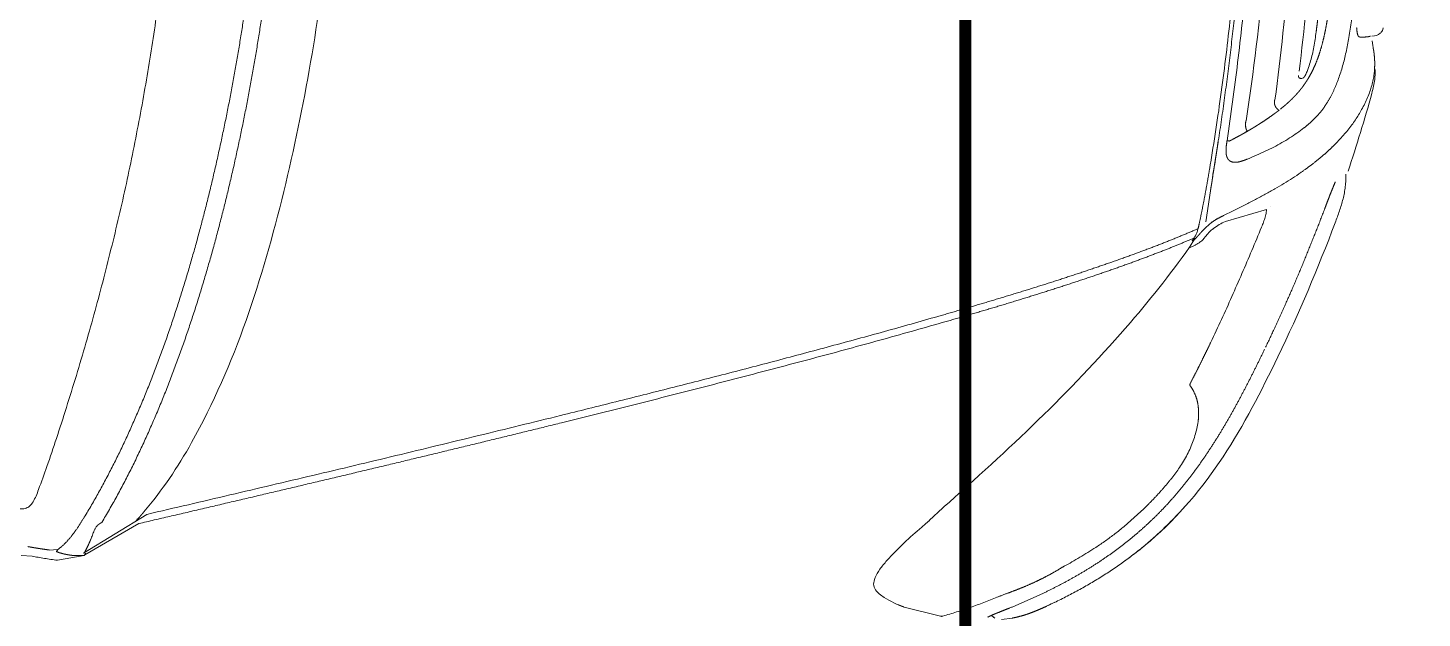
# Model space of a CAD drawing. Extents: x -2012 to 34975, y -1043 to 8321.
# Drawn here: x 5673.5 to 5788.5, y 2925.3 to 2974 of the extents above; entities that cross this region are included whole.
import ezdxf

# ---------------------------------------------------------------- set-up
doc = ezdxf.new("R2010")
doc.units = 0
doc.header["$LTSCALE"] = 25
doc.linetypes.add('HIDDEN2', pattern=[4.7625, 3.175, -1.5875])
doc.layers.get('0').update_dxf_attribs({"color": 9, "lineweight": 9})
doc.layers.add('04', color=9, linetype='Continuous', lineweight=9)
doc.layers.add('21', color=9, linetype='Continuous', lineweight=9)

# ---------------------------------------------------------------- blocks, each defined once
blk = doc.blocks.new('p-araba-polo')
at = {"extrusion": (0, 0, -1)}
for p, q in [((0.3189, 0.7484), (0.328, 0.7495)), ((0.3334, 0.7485), (0.3346, 0.7476)), ((0.3344, 0.7478), (0.3365, 0.7464)), ((0.4081, 0.7394), (0.3783, 0.7469)), ((0.4278, 0.7293), (0.4248, 0.7314)), ((1.033, 0.6629), (1.0852, 0.695)), ((1.0841, 0.6962), (1.0396, 0.6705)), ((1.1066, 0.7007), (1.0845, 0.6967)), ((1.1073, 0.6936), (1.1062, 0.6918)), ((1.1134, 0.6923), (1.1062, 0.6918)), ((1.1134, 0.6923), (1.1134, 0.6923)), ((1.1367, 0.6968), (1.1276, 0.6974)), ((0.3875, 0.668), (0.3764, 0.6575)), ((0.3712, 0.653), (0.3749, 0.6562)), ((0.3749, 0.6562), (0.3764, 0.6575)), ((0.1683, 0.4355), (0.17, 0.4382)), ((0.172, 0.4427), (0.1727, 0.4429)), ((0.1727, 0.4429), (0.1735, 0.4432)), ((0.1094, 0.4114), (0.1433, 0.4214)), ((0.1556, 0.3961), (0.1593, 0.4217)), ((0.02, 0.3033), (0.0201, 0.3042))]:
    blk.add_line(p, q, dxfattribs=at)
at = {"flags": 128}
for points in [[(0.427, 0.7064), (0.4277, 0.7072), (0.4282, 0.7081)], [(0.4171, 0.6952), (0.4181, 0.6962), (0.4193, 0.6975), (0.4207, 0.699)], [(0.3874, 0.668), (0.3906, 0.6707), (0.3938, 0.6734)]]:
    blk.add_lwpolyline(points, dxfattribs=at)
for points, degree in [([(0.3189, 0.7484), (0.3138, 0.7474), (0.3089, 0.7461), (0.3042, 0.7445), (0.2997, 0.7427), (0.2953, 0.7407), (0.2909, 0.7387)], 6), ([(0.3392, 0.7476), (0.3378, 0.7469), (0.3359, 0.746), (0.3336, 0.745), (0.3308, 0.7439), (0.3278, 0.7427), (0.3247, 0.7415), (0.3217, 0.7403)], 7), ([(0.3342, 0.7479), (0.3342, 0.7479), (0.3342, 0.7479), (0.3343, 0.7479), (0.3343, 0.7479), (0.3343, 0.7479)], 5), ([(0.3342, 0.7479), (0.3342, 0.7479), (0.3343, 0.7479), (0.3343, 0.7479)], 3), ([(0.3392, 0.7476), (0.3389, 0.7475), (0.3386, 0.7474), (0.3383, 0.7472), (0.3379, 0.747), (0.3377, 0.7468)], 5), ([(0.3392, 0.7476), (0.339, 0.7475), (0.3387, 0.7474), (0.3385, 0.7473), (0.3382, 0.7472), (0.338, 0.747)], 5), ([(0.3217, 0.7403), (0.3016, 0.7322), (0.2819, 0.7231), (0.2626, 0.713), (0.244, 0.7016), (0.2263, 0.6886), (0.21, 0.6742), (0.1949, 0.6585)], 7), ([(0.284, 0.7354), (0.2863, 0.7365), (0.2886, 0.7376), (0.2909, 0.7387)], 3), ([(0.291, 0.7387), (0.2909, 0.7387), (0.2909, 0.7387)], 2), ([(0.3218, 0.7403), (0.3218, 0.7404), (0.3217, 0.7404), (0.3217, 0.7403), (0.3217, 0.7403), (0.3217, 0.7403)], 5), ([(0.3217, 0.7403), (0.3217, 0.7403), (0.3217, 0.7404), (0.3217, 0.7404), (0.3218, 0.7403), (0.3218, 0.7403)], 5), ([(0.3764, 0.7468), (0.3768, 0.7469), (0.3772, 0.747), (0.3776, 0.747), (0.378, 0.747), (0.3783, 0.7469)], 5), ([(0.4081, 0.7394), (0.4089, 0.7391), (0.4097, 0.7388), (0.4106, 0.7385), (0.4114, 0.7382), (0.4122, 0.7378), (0.4131, 0.7375)], 6), ([(0.4248, 0.7314), (0.4196, 0.7347), (0.4139, 0.7373), (0.4081, 0.7394)], 3), ([(0.3195, 0.7266), (0.3131, 0.7243), (0.3067, 0.7217), (0.3004, 0.7189), (0.2941, 0.7159), (0.288, 0.7127), (0.2819, 0.7091), (0.276, 0.7054)], 7), ([(0.2817, 0.7343), (0.2817, 0.7343), (0.2818, 0.7344), (0.2818, 0.7344)], 3), ([(0.3228, 0.7278), (0.322, 0.7276), (0.3213, 0.7275), (0.3207, 0.7272), (0.3201, 0.7269), (0.3195, 0.7266)], 5), ([(0.3228, 0.7278), (0.322, 0.7276), (0.3213, 0.7275), (0.3207, 0.7272), (0.3201, 0.7269), (0.3195, 0.7266)], 5), ([(0.3291, 0.7303), (0.3291, 0.7303), (0.3292, 0.7304), (0.3293, 0.7304), (0.3293, 0.7304), (0.3294, 0.7304), (0.3294, 0.7304), (0.3295, 0.7304), (0.3296, 0.7305), (0.3296, 0.7305)], 9), ([(0.3296, 0.7305), (0.3296, 0.7305), (0.3295, 0.7304), (0.3294, 0.7304), (0.3294, 0.7304), (0.3293, 0.7304), (0.3293, 0.7304), (0.3292, 0.7304), (0.3291, 0.7303), (0.3291, 0.7303)], 9), ([(0.3291, 0.7303), (0.3291, 0.7303), (0.3291, 0.7303), (0.3291, 0.7303), (0.3291, 0.7303), (0.3291, 0.7303), (0.3291, 0.7303), (0.3291, 0.7303), (0.3291, 0.7303), (0.3291, 0.7303)], 9), ([(0.3317, 0.7313), (0.3315, 0.7313), (0.3314, 0.7312), (0.3314, 0.7312), (0.3314, 0.7312), (0.3314, 0.7312)], 5), ([(0.3317, 0.7313), (0.3315, 0.7313), (0.3314, 0.7312), (0.3314, 0.7312), (0.3314, 0.7312), (0.3314, 0.7312)], 5), ([(0.4334, 0.7204), (0.4334, 0.7239), (0.4311, 0.7269), (0.4278, 0.7293)], 3), ([(0.4282, 0.7081), (0.4316, 0.7131), (0.4335, 0.7174), (0.4334, 0.7204)], 3), ([(0.2765, 0.7057), (0.2764, 0.7057), (0.2762, 0.7056), (0.2761, 0.7056), (0.276, 0.7055), (0.276, 0.7054)], 5), ([(0.2765, 0.7057), (0.2764, 0.7057), (0.2762, 0.7056), (0.2761, 0.7056), (0.276, 0.7055), (0.276, 0.7054)], 5), ([(0.4207, 0.699), (0.423, 0.7016), (0.4252, 0.704), (0.427, 0.7064)], 3), ([(0.4082, 0.6864), (0.4113, 0.6894), (0.4143, 0.6923), (0.4171, 0.6952)], 3), ([(1.0847, 0.695), (1.0835, 0.6928), (1.0823, 0.6906), (1.0812, 0.6883), (1.0802, 0.686), (1.0792, 0.6836)], 5), ([(1.0819, 0.692), (1.0819, 0.692), (1.0819, 0.692), (1.0819, 0.6919)], 3), ([(1.0835, 0.6949), (1.0837, 0.6952), (1.0838, 0.6954), (1.0839, 0.6957), (1.084, 0.6959), (1.0841, 0.6962)], 5), ([(1.0852, 0.695), (1.0851, 0.695), (1.085, 0.695), (1.0849, 0.695), (1.0848, 0.695), (1.0846, 0.695)], 5), ([(1.0847, 0.695), (1.0849, 0.695), (1.085, 0.695), (1.0852, 0.695)], 3), ([(1.0856, 0.6968), (1.0855, 0.6968), (1.0854, 0.6968), (1.0853, 0.6968)], 3), ([(1.0853, 0.6665), (1.0897, 0.6737), (1.0944, 0.6806), (1.0995, 0.687), (1.1062, 0.6918)], 4), ([(1.0895, 0.6969), (1.0887, 0.6969), (1.088, 0.6968), (1.0872, 0.6968), (1.0864, 0.6968), (1.0856, 0.6968)], 5), ([(1.0904, 0.6969), (1.0901, 0.6969), (1.0898, 0.6969), (1.0895, 0.6969)], 3), ([(1.093, 0.6968), (1.0935, 0.6968), (1.094, 0.6968), (1.0944, 0.6967), (1.0949, 0.6967), (1.0954, 0.6966)], 5), ([(1.0954, 0.6966), (1.0957, 0.6966), (1.0959, 0.6965), (1.0962, 0.6965), (1.0964, 0.6965), (1.0967, 0.6964)], 5), ([(1.0967, 0.6964), (1.0963, 0.6965), (1.0958, 0.6965), (1.0954, 0.6966)], 3), ([(1.0967, 0.6964), (1.0969, 0.6964), (1.0972, 0.6963), (1.0974, 0.6963), (1.0977, 0.6962), (1.0979, 0.6962)], 5), ([(1.0979, 0.6962), (1.0975, 0.6963), (1.0971, 0.6963), (1.0967, 0.6964)], 3), ([(1.0979, 0.6962), (1.0992, 0.696), (1.1005, 0.6957), (1.1018, 0.6955), (1.103, 0.6951), (1.1043, 0.6947)], 5), ([(1.1043, 0.6947), (1.1046, 0.6947), (1.1048, 0.6946), (1.1051, 0.6945), (1.1054, 0.6944), (1.1056, 0.6943)], 5), ([(1.1056, 0.6943), (1.1052, 0.6945), (1.1048, 0.6946), (1.1043, 0.6947)], 3), ([(1.1056, 0.6943), (1.1057, 0.6943), (1.1058, 0.6942), (1.1059, 0.6942), (1.1059, 0.6942), (1.106, 0.6942)], 5), ([(1.106, 0.6942), (1.1059, 0.6942), (1.1057, 0.6943), (1.1056, 0.6943)], 3), ([(1.106, 0.6942), (1.1063, 0.6941), (1.1065, 0.694), (1.1067, 0.6939), (1.107, 0.6938), (1.1073, 0.6936)], 5), ([(1.106, 0.6942), (1.106, 0.6942), (1.106, 0.6942), (1.106, 0.6942)], 3), ([(1.1062, 0.6922), (1.1062, 0.6921), (1.1062, 0.6921), (1.1062, 0.692), (1.1062, 0.692), (1.1062, 0.6919)], 5), ([(1.1062, 0.6922), (1.1062, 0.6921), (1.1062, 0.6921), (1.1062, 0.692), (1.1062, 0.692), (1.1062, 0.6919)], 5), ([(1.1062, 0.6919), (1.1062, 0.6919), (1.1062, 0.6919), (1.1062, 0.6919), (1.1062, 0.6919), (1.1062, 0.6919)], 5), ([(1.1062, 0.6919), (1.1062, 0.6919), (1.1062, 0.6919), (1.1062, 0.6919)], 3), ([(1.1073, 0.6936), (1.1073, 0.6935), (1.1074, 0.6935), (1.1074, 0.6934), (1.1074, 0.6934), (1.1075, 0.6933)], 5), ([(1.131, 0.6895), (1.1285, 0.6899), (1.126, 0.6904), (1.1235, 0.6908), (1.121, 0.6912), (1.1184, 0.6916), (1.1159, 0.6919), (1.1134, 0.6923)], 7), ([(0.3938, 0.6734), (0.3987, 0.6777), (0.4036, 0.682), (0.4082, 0.6864)], 3), ([(0.3876, 0.668), (0.3876, 0.668), (0.3875, 0.668), (0.3874, 0.668)], 3), ([(0.3874, 0.668), (0.3875, 0.668), (0.3875, 0.668), (0.3875, 0.668), (0.3876, 0.668), (0.3876, 0.668)], 5), ([(1.0396, 0.6705), (0.9891, 0.6588), (0.9388, 0.647), (0.8888, 0.6352), (0.839, 0.6234), (0.7894, 0.6115), (0.7401, 0.5995), (0.6909, 0.5874)], 7), ([(0.9187, 0), (0.9187, 0.0992), (0.9262, 0.1979), (0.9398, 0.2961), (0.9595, 0.3936), (0.9846, 0.4892), (1.0189, 0.5845), (1.0701, 0.6696)], 7), ([(1.0419, 0.6684), (1.0406, 0.6669), (1.0392, 0.6654), (1.0379, 0.6639), (1.0366, 0.6624), (1.0354, 0.6609)], 5), ([(1.0354, 0.6609), (1.0366, 0.6624), (1.0379, 0.6639), (1.0392, 0.6654), (1.0406, 0.6669), (1.0419, 0.6684)], 5), ([(1.0412, 0.6668), (1.0411, 0.6669), (1.041, 0.667), (1.0408, 0.6672)], 3), ([(1.0412, 0.6668), (1.0411, 0.6668), (1.0411, 0.6669), (1.041, 0.667), (1.0409, 0.6671), (1.0408, 0.6672)], 5), ([(1.0418, 0.6684), (1.0419, 0.6684), (1.0419, 0.6684), (1.0419, 0.6684), (1.0419, 0.6684), (1.0419, 0.6684), (1.0419, 0.6684)], 6), ([(1.0419, 0.6684), (1.0419, 0.6684), (1.0419, 0.6684), (1.0419, 0.6684), (1.0419, 0.6684), (1.0419, 0.6684), (1.0419, 0.6684)], 6), ([(1.07, 0.6707), (1.07, 0.6707), (1.07, 0.6707), (1.07, 0.6707), (1.07, 0.6707), (1.07, 0.6707)], 5), ([(1.07, 0.6707), (1.07, 0.6707), (1.07, 0.6707), (1.07, 0.6707), (1.07, 0.6707), (1.07, 0.6707)], 5), ([(1.0701, 0.6696), (1.0708, 0.6699), (1.0714, 0.6703), (1.0721, 0.6707), (1.0728, 0.6713), (1.0733, 0.6717), (1.0739, 0.6723)], 6), ([(0.1949, 0.6585), (0.1794, 0.6422), (0.1652, 0.6246), (0.1526, 0.6059), (0.1412, 0.5866), (0.1306, 0.5668), (0.1206, 0.5469), (0.1109, 0.5267)], 7), ([(0.1875, 0.633), (0.1921, 0.6388), (0.1969, 0.6443), (0.2018, 0.6497), (0.2069, 0.6548), (0.2121, 0.6598)], 5), ([(0.195, 0.6586), (0.1949, 0.6586), (0.1949, 0.6586), (0.1949, 0.6586), (0.1949, 0.6585), (0.1949, 0.6585)], 5), ([(0.3749, 0.6561), (0.3748, 0.6562), (0.3749, 0.6563), (0.375, 0.6562)], 3), ([(0.3749, 0.6561), (0.3748, 0.6562), (0.3749, 0.6563), (0.375, 0.6562)], 3), ([(1.0853, 0.6665), (1.0348, 0.5843), (0.9999, 0.4894), (0.9745, 0.3944), (0.9546, 0.2963), (0.9409, 0.1982), (0.9333, 0.099), (0.9333, 0)], 7), ([(1.0354, 0.6609), (1.0204, 0.6432), (1.0073, 0.6239), (0.996, 0.6037)], 3), ([(0.3712, 0.6529), (0.3712, 0.6531), (0.3712, 0.6531), (0.3714, 0.6529)], 3), ([(0.3756, 0.655), (0.3756, 0.655), (0.3756, 0.655), (0.3756, 0.655), (0.3756, 0.655), (0.3756, 0.655)], 5), ([(0.3756, 0.655), (0.3756, 0.655), (0.3756, 0.655), (0.3756, 0.655), (0.3756, 0.655), (0.3756, 0.655)], 5), ([(0.996, 0.6037), (0.96, 0.5393), (0.9375, 0.4684), (0.92, 0.3968)], 3), ([(0.1721, 0.5572), (0.1688, 0.5617), (0.1665, 0.5669), (0.1652, 0.5727), (0.165, 0.5788), (0.1656, 0.585)], 5), ([(0.1553, 0.521), (0.1585, 0.5277), (0.1618, 0.5344), (0.1652, 0.5411), (0.1685, 0.5478), (0.172, 0.5544)], 5), ([(0.172, 0.5544), (0.1723, 0.555), (0.1726, 0.5556), (0.1728, 0.5563), (0.1724, 0.5568), (0.1721, 0.5572)], 5), ([(0.0527, 0.4224), (0.0668, 0.4599), (0.0826, 0.4968), (0.0999, 0.5329)], 3), ([(0.0999, 0.5329), (0.0999, 0.5329), (0.1, 0.5328)], 2), ([(0.1, 0.5328), (0.0999, 0.5329), (0.0999, 0.5329)], 2), ([(0.1101, 0.5251), (0.1025, 0.5092), (0.0951, 0.4931), (0.0879, 0.477), (0.081, 0.4607), (0.0743, 0.4443), (0.0678, 0.4279), (0.0615, 0.4113)], 7), ([(0.1658, 0.4273), (0.1921, 0.4388), (0.2207, 0.4498), (0.2508, 0.4602), (0.2818, 0.4704), (0.3133, 0.4801), (0.3453, 0.4896), (0.3777, 0.4989)], 7), ([(0.3769, 0.5048), (0.3446, 0.4956), (0.3126, 0.4861), (0.2815, 0.4765), (0.2514, 0.4666), (0.2221, 0.4565), (0.1943, 0.4459), (0.1691, 0.435)], 7), ([(0.1706, 0.4373), (0.1701, 0.4365), (0.1696, 0.4358), (0.1691, 0.435)], 3), ([(0.1706, 0.4373), (0.1703, 0.4368), (0.17, 0.4364), (0.1697, 0.4359), (0.1693, 0.4355), (0.1691, 0.435)], 5), ([(0.1699, 0.4417), (0.1707, 0.4421), (0.1715, 0.4424), (0.1724, 0.4428)], 3), ([(0.1724, 0.4428), (0.1717, 0.4425), (0.171, 0.4422), (0.1703, 0.4419)], 3), ([(0.1724, 0.4428), (0.1726, 0.4429), (0.1728, 0.443), (0.1729, 0.443), (0.1731, 0.4431), (0.1733, 0.4432), (0.1735, 0.4432)], 6), ([(0.1724, 0.4428), (0.1727, 0.443), (0.1731, 0.4431), (0.1735, 0.4432)], 3), ([(0.1731, 0.4427), (0.173, 0.4429), (0.1729, 0.443), (0.1727, 0.4429), (0.1726, 0.4429), (0.1724, 0.4428)], 5), ([(0.1724, 0.4428), (0.1726, 0.4429), (0.1727, 0.4429), (0.1729, 0.443), (0.173, 0.4429), (0.1731, 0.4427)], 5), ([(0.1531, 0.4271), (0.1538, 0.4277), (0.1545, 0.4282), (0.1552, 0.4288), (0.1558, 0.4294), (0.1564, 0.43), (0.157, 0.4306), (0.1576, 0.4313)], 7), ([(0.1619, 0.4288), (0.1628, 0.4298), (0.1636, 0.4307), (0.1644, 0.4316), (0.1652, 0.4325), (0.166, 0.4334), (0.1668, 0.4342)], 6), ([(0.1668, 0.4342), (0.1658, 0.4332), (0.1648, 0.4321), (0.1639, 0.431), (0.163, 0.43), (0.1619, 0.4288)], 5), ([(0.1658, 0.4273), (0.1656, 0.4265), (0.1654, 0.4256), (0.1652, 0.4247), (0.165, 0.4239), (0.1648, 0.423)], 5), ([(0.0527, 0.4224), (0.0527, 0.4224), (0.0527, 0.4223)], 2), ([(0.0527, 0.4223), (0.0527, 0.4224), (0.0527, 0.4224)], 2), ([(0.1449, 0.4166), (0.1466, 0.4174), (0.1484, 0.4183), (0.1502, 0.4192), (0.152, 0.4203), (0.1537, 0.4215), (0.1553, 0.4228)], 6), ([(0.1554, 0.3724), (0.157, 0.3826), (0.1588, 0.3928), (0.1607, 0.403), (0.1627, 0.4132), (0.1648, 0.423)], 5), ([(0.0615, 0.4113), (0.0603, 0.4081), (0.0591, 0.4049), (0.0579, 0.4017), (0.0566, 0.3984), (0.0553, 0.3951), (0.0539, 0.3919), (0.0526, 0.3888)], 7), ([(0.0616, 0.4115), (0.0615, 0.4115), (0.0614, 0.4115), (0.0614, 0.4115), (0.0615, 0.4114), (0.0615, 0.4113)], 5), ([(0.0616, 0.4115), (0.0615, 0.4115), (0.0614, 0.4115), (0.0614, 0.4115), (0.0615, 0.4114), (0.0615, 0.4113)], 5), ([(0.1058, 0.4093), (0.1058, 0.4093), (0.1058, 0.4094), (0.1058, 0.4094), (0.1058, 0.4094), (0.1058, 0.4094), (0.1058, 0.4094), (0.1058, 0.4094)], 7), ([(0.1058, 0.4093), (0.1058, 0.4094), (0.1058, 0.4094), (0.1058, 0.4094)], 3), ([(0.1556, 0.3961), (0.1553, 0.3942), (0.155, 0.3923), (0.1546, 0.3903), (0.1543, 0.3884), (0.154, 0.3864), (0.1538, 0.3845), (0.1535, 0.3825)], 7), ([(0.0225, 0.3159), (0.0284, 0.3374), (0.035, 0.3587), (0.042, 0.3799)], 3), ([(0.053, 0.3896), (0.0528, 0.3896), (0.0527, 0.3894), (0.0526, 0.3892), (0.0526, 0.389), (0.0526, 0.3888)], 5), ([(0.0811, 0.3811), (0.0747, 0.3766), (0.0688, 0.3722), (0.0634, 0.3678), (0.0585, 0.3634), (0.0541, 0.359)], 5), ([(0.1535, 0.3825), (0.1532, 0.3809), (0.1529, 0.3793), (0.1527, 0.3776), (0.1524, 0.376), (0.1522, 0.3743), (0.1519, 0.3727), (0.1516, 0.371)], 7), ([(0.1251, 0.3699), (0.127, 0.3707), (0.1289, 0.3714), (0.1308, 0.372), (0.1327, 0.3725), (0.1346, 0.3726)], 5), ([(0.1251, 0.3699), (0.127, 0.3707), (0.1289, 0.3714), (0.1308, 0.372), (0.1327, 0.3725), (0.1346, 0.3726)], 5), ([(0.1346, 0.3726), (0.1359, 0.3727), (0.1373, 0.3726), (0.1386, 0.3722), (0.1398, 0.3716), (0.1407, 0.3708), (0.1414, 0.3695)], 6), ([(0.1346, 0.3726), (0.1362, 0.3727), (0.1378, 0.3726), (0.1394, 0.3719), (0.1405, 0.371), (0.1414, 0.3695)], 5), ([(0.1414, 0.3695), (0.1424, 0.3679), (0.1429, 0.3657), (0.1431, 0.3626), (0.1425, 0.3587), (0.1419, 0.3549)], 5), ([(0.1516, 0.371), (0.1513, 0.3687), (0.1509, 0.3664), (0.1505, 0.3641), (0.1502, 0.3618), (0.1498, 0.3595), (0.1494, 0.3572), (0.1491, 0.3548)], 7), ([(0.1491, 0.3548), (0.1499, 0.3602), (0.1508, 0.3656), (0.1516, 0.371)], 3), ([(0.1283, 0.3488), (0.1261, 0.3476), (0.124, 0.3464), (0.1219, 0.3451), (0.1198, 0.3439), (0.1177, 0.3426), (0.1157, 0.3413), (0.1137, 0.34), (0.1117, 0.3387)], 8), ([(0.1227, 0), (0.1227, 0.0712), (0.1253, 0.1425), (0.1304, 0.2136), (0.1382, 0.2844), (0.1491, 0.3548)], 5), ([(0.1283, 0.3488), (0.1276, 0.3484), (0.127, 0.348), (0.1263, 0.3476), (0.1258, 0.3471), (0.1252, 0.3466)], 5), ([(0.1264, 0.3385), (0.1266, 0.3396), (0.1268, 0.341), (0.1268, 0.3427), (0.1266, 0.3444), (0.1262, 0.3456), (0.1257, 0.3461), (0.1252, 0.3466)], 7), ([(0.1264, 0.3385), (0.1266, 0.34), (0.1269, 0.3421), (0.1266, 0.3452), (0.1259, 0.3459), (0.1252, 0.3466)], 5), ([(0.1372, 0.3536), (0.1343, 0.3521), (0.1324, 0.3511), (0.1311, 0.3504), (0.1297, 0.3496), (0.1283, 0.3488)], 5), ([(0.1404, 0.3553), (0.14, 0.3551), (0.1396, 0.3549), (0.1392, 0.3547), (0.1388, 0.3545), (0.1384, 0.3543), (0.138, 0.3541), (0.1376, 0.3538), (0.1372, 0.3536)], 8), ([(0.1419, 0.3549), (0.1413, 0.3549), (0.1406, 0.3549), (0.1402, 0.3549), (0.1402, 0.3548), (0.1405, 0.3547)], 5), ([(0.1405, 0.3547), (0.1402, 0.3548), (0.1402, 0.3549), (0.1406, 0.3549), (0.1413, 0.3549), (0.1419, 0.3549)], 5), ([(0.0522, 0.3094), (0.0555, 0.3175), (0.0593, 0.3245), (0.0635, 0.3305), (0.0681, 0.3356), (0.0732, 0.3401), (0.0785, 0.3443)], 6), ([(0.1117, 0.3387), (0.1084, 0.3366), (0.1059, 0.3348), (0.1035, 0.333), (0.1025, 0.3323), (0.1016, 0.3316)], 5), ([(0.1025, 0.0916), (0.1063, 0.1742), (0.1139, 0.2567), (0.1261, 0.3385)], 3), ([(0.0979, 0.3287), (0.0962, 0.3274), (0.0945, 0.326), (0.0928, 0.3246), (0.0912, 0.3231), (0.0896, 0.3216), (0.088, 0.32)], 6), ([(0.1016, 0.3316), (0.1011, 0.3312), (0.1006, 0.3309), (0.1001, 0.3305), (0.0996, 0.3301), (0.099, 0.3297)], 5), ([(0.099, 0.3297), (0.1005, 0.3287), (0.1021, 0.3277), (0.1032, 0.3246), (0.103, 0.3231), (0.1027, 0.3213)], 5), ([(0.1027, 0.3213), (0.103, 0.3231), (0.1032, 0.3246), (0.1021, 0.3277), (0.1005, 0.3287), (0.099, 0.3297)], 5), ([(0.0201, 0.3042), (0.0206, 0.308), (0.0213, 0.3113), (0.0225, 0.3159)], 3), ([(0.08, 0.311), (0.0792, 0.3098), (0.0783, 0.3086), (0.0775, 0.3074), (0.0766, 0.3062), (0.0758, 0.3049), (0.0751, 0.3037)], 6), ([(0.0826, 0.3142), (0.0821, 0.3136), (0.0816, 0.3129), (0.0811, 0.3123), (0.0805, 0.3116), (0.08, 0.311)], 5), ([(0.0825, 0.0995), (0.0865, 0.1737), (0.0927, 0.2477), (0.1024, 0.3213)], 3), ([(0.088, 0.32), (0.0869, 0.3189), (0.0858, 0.3178), (0.0847, 0.3166), (0.0837, 0.3154), (0.0826, 0.3142)], 5), ([(0.0197, 0.2984), (0.0198, 0.2999), (0.0198, 0.3015), (0.02, 0.3034)], 3), ([(0.0205, 0.2989), (0.0205, 0.299), (0.0205, 0.2992), (0.0205, 0.2993), (0.0205, 0.2995), (0.0206, 0.2996)], 5), ([(0.0206, 0.2996), (0.0205, 0.2994), (0.0205, 0.2991), (0.0205, 0.2989)], 3), ([(0.0206, 0.2996), (0.0206, 0.2996), (0.0206, 0.2996), (0.0206, 0.2996), (0.0206, 0.2996), (0.0206, 0.2996), (0.0206, 0.2996), (0.0206, 0.2996)], 7), ([(0.0206, 0.2995), (0.0206, 0.2995), (0.0206, 0.2995), (0.0206, 0.2995)], 3), ([(0.0615, 0.2671), (0.0629, 0.2733), (0.0644, 0.2793), (0.0661, 0.2848), (0.068, 0.2901), (0.0701, 0.2949), (0.0725, 0.2994), (0.0751, 0.3037)], 7), ([(0.0792, 0.303), (0.0787, 0.3027), (0.0782, 0.3024), (0.0779, 0.3019), (0.0777, 0.3014), (0.0774, 0.3009)], 5), ([(0.0202, 0.295), (0.0199, 0.2962), (0.0196, 0.2973), (0.0197, 0.2984)], 3), ([(0.0213, 0.2788), (0.0208, 0.2811), (0.0205, 0.2834), (0.0203, 0.2858), (0.0201, 0.2881), (0.02, 0.2904), (0.0201, 0.2927), (0.0202, 0.295)], 7), ([(0.0653, 0.0889), (0.0687, 0.1586), (0.0736, 0.2283), (0.0825, 0.2975)], 3), ([(0.0221, 0.2725), (0.0218, 0.2751), (0.0215, 0.2775), (0.0211, 0.2798)], 3), ([(0.0257, 0.2691), (0.0252, 0.269), (0.0248, 0.2689), (0.0244, 0.2688), (0.024, 0.2687), (0.0237, 0.2686)], 5), ([(0.0257, 0.2691), (0.0267, 0.2692), (0.0278, 0.2693), (0.029, 0.2694), (0.0304, 0.2694), (0.0319, 0.2693)], 5), ([(0.0338, 0.2683), (0.0334, 0.2689), (0.0331, 0.2692), (0.0327, 0.2693), (0.0323, 0.2693), (0.0319, 0.2693)], 5), ([(0.035, 0.2616), (0.0349, 0.2635), (0.0347, 0.2652), (0.0345, 0.2666), (0.0341, 0.2676), (0.0338, 0.2683)], 5), ([(0.0547, 0.2146), (0.0554, 0.223), (0.0562, 0.2312), (0.057, 0.239), (0.0579, 0.2466), (0.0589, 0.2538), (0.0601, 0.2606), (0.0615, 0.2671)], 7), ([(0.0631, 0.2138), (0.064, 0.2235), (0.0649, 0.2327), (0.0657, 0.2416), (0.0666, 0.2499), (0.0674, 0.2577), (0.0684, 0.265)], 6)]:
    blk.add_open_spline(points, degree=degree)
for points, degree, knots in [([(0.2909, 0.7387), (0.2938, 0.74), (0.2996, 0.7426), (0.3085, 0.7459), (0.3146, 0.7476), (0.3178, 0.7481)], 3, [0, 0, 0, 0, 0.333411, 0.666747, 1, 1, 1, 1]), ([(0.1774, 0.6572), (0.18, 0.6601), (0.1853, 0.6658), (0.1936, 0.6741), (0.2022, 0.6821), (0.2111, 0.6897), (0.2203, 0.697), (0.2298, 0.7039), (0.2395, 0.7105), (0.2494, 0.7168), (0.2595, 0.7227), (0.2698, 0.7283), (0.2803, 0.7337), (0.2874, 0.737), (0.2909, 0.7387)], 3, [0, 0, 0, 0, 0.083333, 0.166665, 0.249997, 0.333329, 0.416662, 0.499995, 0.583328, 0.666661, 0.749996, 0.83333, 0.916665, 1, 1, 1, 1]), ([(0.3764, 0.7468), (0.3726, 0.7457), (0.3649, 0.7434), (0.3536, 0.7396), (0.3424, 0.7356), (0.3351, 0.7327), (0.3314, 0.7312)], 3, [0, 0, 0, 0, 0.250001, 0.500002, 0.750003, 1, 1, 1, 1]), ([(0.3314, 0.7312), (0.3306, 0.7308), (0.3289, 0.7302), (0.3265, 0.7292), (0.3241, 0.7283), (0.3217, 0.7274), (0.3202, 0.7269), (0.3195, 0.7266)], 3, [0, 0, 0, 0, 0.19886, 0.400952, 0.606006, 0.809658, 1, 1, 1, 1]), ([(0.0999, 0.5329), (0.1137, 0.5611), (0.1417, 0.6167), (0.1884, 0.6724), (0.2204, 0.6972), (0.2284, 0.7028)], 3, [0, 0, 0, 0, 0.436314, 0.862947, 1, 1, 1, 1]), ([(0.2762, 0.7056), (0.2741, 0.7045), (0.2697, 0.7021), (0.2632, 0.6983), (0.2566, 0.6943), (0.2523, 0.6915), (0.2501, 0.6901)], 3, [0, 0, 0, 0, 0.240377, 0.493552, 0.746754, 1, 1, 1, 1]), ([(0.2501, 0.6901), (0.2474, 0.6883), (0.2421, 0.6847), (0.2343, 0.679), (0.2268, 0.6729), (0.2194, 0.6665), (0.2145, 0.662), (0.2121, 0.6598)], 3, [0, 0, 0, 0, 0.200084, 0.400065, 0.600042, 0.800036, 1, 1, 1, 1]), ([(1.0835, 0.6949), (1.0835, 0.6949), (1.0835, 0.6949), (1.0835, 0.6949), (1.0835, 0.6949), (1.0835, 0.6949), (1.0835, 0.6949), (1.0835, 0.6949), (1.0835, 0.6949), (1.0835, 0.6949), (1.0835, 0.6949)], 5, [0, 0, 0, 0, 0, 0, 1, 1, 1, 1, 1, 1.000001, 1.000001, 1.000001, 1.000001, 1.000001, 1.000001]), ([(1.0853, 0.6968), (1.0851, 0.6968), (1.0847, 0.6968), (1.0844, 0.6966), (1.0841, 0.6965), (1.0841, 0.6963), (1.0841, 0.6962)], 3, [0, 0, 0, 0, 0.226641, 0.489612, 0.73866, 1, 1, 1, 1]), ([(1.093, 0.6968), (1.0925, 0.6969), (1.0916, 0.6969), (1.0908, 0.6969), (1.0904, 0.6969)], 3, [0, 0, 0, 0, 0.627101, 1, 1, 1, 1]), ([(1.0954, 0.6966), (1.095, 0.6967), (1.0942, 0.6968), (1.0934, 0.6968), (1.093, 0.6968)], 3, [0, 0, 0, 0, 0.505636, 1, 1, 1, 1]), ([(1.1073, 0.6936), (1.1072, 0.6936), (1.107, 0.6938), (1.1066, 0.6939), (1.1062, 0.6941), (1.106, 0.6942)], 3, [0, 0, 0, 0, 0.23445, 0.472231, 1, 1, 1, 1]), ([(1.1066, 0.7007), (1.1085, 0.7005), (1.1121, 0.7001), (1.1174, 0.6992), (1.1226, 0.6983), (1.1259, 0.6977), (1.1276, 0.6974)], 3, [0, 0, 0, 0, 0.249853, 0.499728, 0.749768, 1, 1, 1, 1]), ([(1.1075, 0.6933), (1.1074, 0.6934), (1.1074, 0.6935), (1.1073, 0.6935), (1.1073, 0.6936)], 3, [0, 0, 0, 0, 0.501057, 1, 1, 1, 1]), ([(1.0764, 0.6763), (1.0769, 0.6775), (1.0778, 0.68), (1.0787, 0.6824), (1.0792, 0.6836)], 3, [0, 0, 0, 0, 0.511036, 1, 1, 1, 1]), ([(1.0739, 0.6723), (1.0744, 0.6729), (1.0755, 0.6741), (1.0761, 0.6756), (1.0764, 0.6763)], 3, [0, 0, 0, 0, 0.499911, 1, 1, 1, 1]), ([(1.033, 0.6629), (1.0101, 0.6576), (0.9644, 0.6469), (0.8959, 0.6308), (0.8275, 0.6145), (0.7594, 0.598), (0.7142, 0.5869), (0.6916, 0.5814)], 3, [0, 0, 0, 0, 0.200074, 0.400125, 0.600159, 0.800117, 1, 1, 1, 1]), ([(1.1426, 0.6577), (1.141, 0.658), (1.1379, 0.6585), (1.1335, 0.6585), (1.1295, 0.6564), (1.1265, 0.6525), (1.1242, 0.6477), (1.1229, 0.6442), (1.1222, 0.6424)], 3, [0, 0, 0, 0, 0.19548, 0.351811, 0.493077, 0.645392, 0.816793, 1, 1, 1, 1]), ([(1.1222, 0.6424), (1.1229, 0.6442), (1.1242, 0.6477), (1.1265, 0.6525), (1.1295, 0.6564), (1.1335, 0.6585), (1.1379, 0.6585), (1.141, 0.658), (1.1426, 0.6577)], 3, [0, 0, 0, 0, 0.183207, 0.354608, 0.506923, 0.648189, 0.80452, 1, 1, 1, 1]), ([(0.17, 0.4382), (0.1858, 0.4614), (0.2457, 0.5368), (0.3175, 0.6057), (0.3712, 0.653)], 3, [0, 0, 0, 0, 0.290843, 1, 1, 1, 1]), ([(0.1875, 0.633), (0.1864, 0.6316), (0.1842, 0.6288), (0.1821, 0.6258), (0.1811, 0.6243)], 3, [0, 0, 0, 0, 0.500031, 1, 1, 1, 1]), ([(1.0993, 0.5749), (1.102, 0.5834), (1.1072, 0.5996), (1.1147, 0.6221), (1.1199, 0.6361), (1.1222, 0.6424)], 3, [0, 0, 0, 0, 0.374907, 0.71679, 1, 1, 1, 1]), ([(0.1811, 0.6243), (0.18, 0.6226), (0.1777, 0.619), (0.1747, 0.6136), (0.172, 0.6079), (0.1698, 0.6023), (0.1679, 0.5965), (0.1664, 0.5907), (0.1659, 0.5869), (0.1656, 0.585)], 3, [0, 0, 0, 0, 0.14287, 0.285738, 0.428603, 0.571464, 0.714319, 0.857165, 1, 1, 1, 1]), ([(0.3769, 0.5048), (0.3854, 0.5073), (0.4025, 0.5121), (0.4283, 0.5193), (0.4542, 0.5264), (0.4802, 0.5334), (0.5063, 0.5403), (0.5325, 0.5472), (0.5587, 0.554), (0.5851, 0.5608), (0.6115, 0.5675), (0.6379, 0.5742), (0.6644, 0.5808), (0.6821, 0.5852), (0.6909, 0.5874)], 3, [0, 0, 0, 0, 0.083342, 0.166682, 0.25, 0.333306, 0.416615, 0.499936, 0.583268, 0.666606, 0.749946, 0.83329, 0.916643, 1, 1, 1, 1]), ([(0.6916, 0.5814), (0.6764, 0.5776), (0.6461, 0.5701), (0.6008, 0.5587), (0.5557, 0.5472), (0.5107, 0.5355), (0.4661, 0.5235), (0.4216, 0.5114), (0.3923, 0.5031), (0.3777, 0.4989)], 3, [0, 0, 0, 0, 0.142912, 0.285805, 0.428682, 0.57154, 0.714362, 0.857157, 1, 1, 1, 1]), ([(1.007, 0), (1.0071, 0.0093), (1.0072, 0.0278), (1.0078, 0.0557), (1.0089, 0.0835), (1.0105, 0.1113), (1.0124, 0.1391), (1.0149, 0.1668), (1.0177, 0.1945), (1.0209, 0.2221), (1.0246, 0.2497), (1.0287, 0.2773), (1.0332, 0.3047), (1.0381, 0.3322), (1.0434, 0.3595), (1.049, 0.3867), (1.0551, 0.4139), (1.0616, 0.441), (1.0684, 0.468), (1.0756, 0.4949), (1.0831, 0.5217), (1.091, 0.5484), (1.0965, 0.5661), (1.0993, 0.5749)], 3, [0, 0, 0, 0, 0.047619, 0.095238, 0.142857, 0.190476, 0.238095, 0.285714, 0.333333, 0.380952, 0.428571, 0.47619, 0.523809, 0.571428, 0.619047, 0.666666, 0.714285, 0.761904, 0.809523, 0.857143, 0.904762, 0.952381, 1, 1, 1, 1]), ([(0.172, 0.5544), (0.1691, 0.5489), (0.1634, 0.5378), (0.158, 0.5266), (0.1553, 0.521)], 3, [0, 0, 0, 0, 0.499946, 1, 1, 1, 1]), ([(0.1721, 0.5572), (0.1723, 0.557), (0.1726, 0.5565), (0.1725, 0.5554), (0.1722, 0.5547), (0.172, 0.5544)], 3, [0, 0, 0, 0, 0.34173, 0.655167, 1, 1, 1, 1]), ([(0.1553, 0.521), (0.1524, 0.5147), (0.1464, 0.5022), (0.1379, 0.4833), (0.1296, 0.4643), (0.1214, 0.4453), (0.1161, 0.4325), (0.1135, 0.4261)], 3, [0, 0, 0, 0, 0.199959, 0.399928, 0.599921, 0.799944, 1, 1, 1, 1]), ([(0.1576, 0.4313), (0.1582, 0.4321), (0.1596, 0.4337), (0.1616, 0.4362), (0.1632, 0.4376), (0.1641, 0.4383)], 3, [0, 0, 0, 0, 0.335072, 0.667573, 1, 1, 1, 1]), ([(0.1641, 0.4383), (0.1647, 0.4387), (0.1659, 0.4396), (0.1678, 0.4407), (0.1692, 0.4414), (0.1699, 0.4417)], 3, [0, 0, 0, 0, 0.333542, 0.667239, 1, 1, 1, 1]), ([(0.1135, 0.4261), (0.1129, 0.4247), (0.1118, 0.422), (0.1104, 0.4178), (0.1095, 0.414), (0.1094, 0.4122), (0.1094, 0.4114)], 3, [0, 0, 0, 0, 0.270369, 0.539534, 0.807022, 1, 1, 1, 1]), ([(0.1433, 0.4214), (0.145, 0.4222), (0.1483, 0.4238), (0.1515, 0.426), (0.1531, 0.4271)], 3, [0, 0, 0, 0, 0.500778, 1, 1, 1, 1]), ([(0.1531, 0.4271), (0.1539, 0.4278), (0.1555, 0.429), (0.1569, 0.4305), (0.1576, 0.4313)], 3, [0, 0, 0, 0, 0.5173, 1, 1, 1, 1]), ([(0.1619, 0.4288), (0.1608, 0.4277), (0.1586, 0.4255), (0.1564, 0.4237), (0.1553, 0.4228)], 3, [0, 0, 0, 0, 0.500116, 1, 1, 1, 1]), ([(0.1658, 0.4273), (0.1656, 0.4266), (0.1653, 0.4252), (0.165, 0.4237), (0.1648, 0.423)], 3, [0, 0, 0, 0, 0.499348, 1, 1, 1, 1]), ([(0.1691, 0.435), (0.1686, 0.4342), (0.1676, 0.4326), (0.1665, 0.43), (0.1661, 0.4282), (0.1658, 0.4273)], 3, [0, 0, 0, 0, 0.333479, 0.665683, 1, 1, 1, 1]), ([(0.1684, 0.4358), (0.1683, 0.4357), (0.1677, 0.4351), (0.1672, 0.4346), (0.1668, 0.4342)], 3, [0, 0, 0, 0, 0.227086, 1, 1, 1, 1]), ([(0.044, 0.3824), (0.044, 0.3841), (0.0439, 0.3875), (0.0443, 0.3927), (0.0451, 0.3978), (0.0462, 0.4028), (0.0476, 0.4078), (0.0492, 0.4127), (0.0509, 0.4176), (0.0521, 0.4208), (0.0527, 0.4224)], 3, [0, 0, 0, 0, 0.124987, 0.249975, 0.374965, 0.49996, 0.624964, 0.749973, 0.874985, 1, 1, 1, 1]), ([(0.1449, 0.4166), (0.1418, 0.4151), (0.1357, 0.4122), (0.127, 0.4078), (0.1185, 0.4034), (0.1103, 0.399), (0.1024, 0.3945), (0.0949, 0.3901), (0.0878, 0.3856), (0.0833, 0.3826), (0.0811, 0.3811)], 3, [0, 0, 0, 0, 0.125001, 0.250002, 0.375002, 0.500003, 0.625003, 0.750002, 0.875001, 1, 1, 1, 1]), ([(0.1553, 0.4228), (0.1545, 0.4221), (0.1529, 0.4209), (0.1502, 0.4193), (0.1476, 0.4179), (0.1458, 0.417), (0.1449, 0.4166)], 3, [0, 0, 0, 0, 0.248986, 0.49846, 0.748736, 1, 1, 1, 1]), ([(0.0615, 0.4113), (0.0608, 0.4095), (0.0594, 0.4057), (0.0572, 0.4), (0.0549, 0.3942), (0.0534, 0.3907), (0.0526, 0.3888)], 3, [0, 0, 0, 0, 0.242914, 0.490387, 0.743262, 1, 1, 1, 1]), ([(0.1535, 0.3825), (0.1538, 0.3848), (0.1545, 0.3893), (0.1553, 0.3939), (0.1556, 0.3961)], 3, [0, 0, 0, 0, 0.499954, 1, 1, 1, 1]), ([(0.92, 0.3968), (0.9028, 0.3261), (0.8804, 0.1943), (0.8718, 0.0608), (0.8718, 0)], 3, [0, 0, 0, 0, 0.54461, 1, 1, 1, 1]), ([(0.1516, 0.371), (0.1519, 0.373), (0.1526, 0.3768), (0.1532, 0.3806), (0.1535, 0.3825)], 3, [0, 0, 0, 0, 0.500002, 1, 1, 1, 1]), ([(0.0785, 0.3443), (0.0804, 0.3457), (0.0842, 0.3485), (0.0902, 0.3526), (0.0966, 0.3564), (0.1033, 0.3601), (0.1103, 0.3636), (0.1176, 0.3668), (0.1226, 0.3689), (0.1251, 0.3699)], 3, [0, 0, 0, 0, 0.142744, 0.285902, 0.429075, 0.572117, 0.714996, 0.857678, 1, 1, 1, 1]), ([(0.1554, 0.3724), (0.1537, 0.3622), (0.1504, 0.3416), (0.1461, 0.3108), (0.1421, 0.2799), (0.1387, 0.2489), (0.1356, 0.2179), (0.133, 0.1868), (0.1308, 0.1557), (0.129, 0.1246), (0.1276, 0.0935), (0.1266, 0.0623), (0.126, 0.0312), (0.1259, 0.0104), (0.1259, 0)], 3, [0, 0, 0, 0, 0.083333, 0.166666, 0.25, 0.333333, 0.416666, 0.5, 0.583333, 0.666666, 0.75, 0.833333, 0.916667, 1, 1, 1, 1]), ([(0.0541, 0.359), (0.0526, 0.3575), (0.0498, 0.3546), (0.0459, 0.3503), (0.0423, 0.3461), (0.039, 0.3418), (0.036, 0.3376), (0.0333, 0.3334), (0.0317, 0.3306), (0.0309, 0.3292)], 3, [0, 0, 0, 0, 0.142856, 0.285712, 0.428569, 0.571427, 0.714284, 0.857142, 1, 1, 1, 1]), ([(0.1419, 0.3549), (0.1404, 0.3441), (0.1373, 0.3227), (0.1331, 0.2904), (0.1294, 0.258), (0.126, 0.2256), (0.1242, 0.204), (0.1233, 0.1932)], 3, [0, 0, 0, 0, 0.2, 0.4, 0.6, 0.8, 1, 1, 1, 1]), ([(0.1252, 0.3466), (0.1257, 0.347), (0.1266, 0.3478), (0.1277, 0.3485), (0.1283, 0.3488)], 3, [0, 0, 0, 0, 0.497077, 1, 1, 1, 1]), ([(0.1419, 0.3544), (0.1419, 0.3544), (0.1419, 0.3544), (0.1419, 0.3544), (0.1419, 0.3544), (0.1419, 0.3544), (0.1419, 0.3544), (0.1419, 0.3544), (0.1419, 0.3544), (0.1419, 0.3544), (0.1419, 0.3544)], 5, [0, 0, 0, 0, 0, 0, 1, 1, 1, 1, 1, 1.000001, 1.000001, 1.000001, 1.000001, 1.000001, 1.000001]), ([(0.1419, 0.3544), (0.1419, 0.3544), (0.1419, 0.3544), (0.1419, 0.3544), (0.1419, 0.3544), (0.1419, 0.3544), (0.1419, 0.3544), (0.1419, 0.3544), (0.1419, 0.3544), (0.1419, 0.3544), (0.1419, 0.3544)], 5, [0, 0, 0, 0, 0, 0, 1, 1, 1, 1, 1, 1.000001, 1.000001, 1.000001, 1.000001, 1.000001, 1.000001]), ([(0.0309, 0.3292), (0.03, 0.3275), (0.0281, 0.3242), (0.0259, 0.3192), (0.024, 0.3142), (0.0225, 0.3093), (0.0213, 0.3044), (0.0208, 0.3012), (0.0206, 0.2996)], 3, [0, 0, 0, 0, 0.166666, 0.333333, 0.5, 0.666667, 0.833333, 1, 1, 1, 1]), ([(0.0416, 0.2713), (0.042, 0.2733), (0.0428, 0.2774), (0.0441, 0.2833), (0.0454, 0.289), (0.0469, 0.2945), (0.0486, 0.2997), (0.0503, 0.3047), (0.0516, 0.3079), (0.0522, 0.3094)], 3, [0, 0, 0, 0, 0.14299, 0.285846, 0.42866, 0.571442, 0.714235, 0.857051, 1, 1, 1, 1]), ([(0.0684, 0.265), (0.0687, 0.2671), (0.0692, 0.2713), (0.0703, 0.2775), (0.0715, 0.2835), (0.0729, 0.2891), (0.0744, 0.2938), (0.0759, 0.2977), (0.0769, 0.2998), (0.0774, 0.3009)], 3, [0, 0, 0, 0, 0.158147, 0.316114, 0.473938, 0.631662, 0.789307, 0.893445, 1, 1, 1, 1]), ([(0.0783, 0.3023), (0.0784, 0.3024), (0.0787, 0.3027), (0.079, 0.3029), (0.0792, 0.303)], 3, [0, 0, 0, 0, 0.498736, 1, 1, 1, 1]), ([(0.0792, 0.303), (0.0795, 0.3032), (0.0801, 0.3035), (0.0813, 0.3035), (0.0818, 0.3032), (0.0821, 0.3031)], 3, [0, 0, 0, 0, 0.334219, 0.667128, 1, 1, 1, 1]), ([(0.0821, 0.3031), (0.0823, 0.3029), (0.0827, 0.3026), (0.083, 0.3019), (0.083, 0.3013), (0.0831, 0.301)], 3, [0, 0, 0, 0, 0.331791, 0.664325, 1, 1, 1, 1]), ([(0.0205, 0.2989), (0.0204, 0.2982), (0.0203, 0.297), (0.0202, 0.2957), (0.0202, 0.295)], 3, [0, 0, 0, 0, 0.490502, 1, 1, 1, 1]), ([(0.0131, 0.2618), (0.0133, 0.2628), (0.0142, 0.265), (0.0174, 0.2679), (0.019, 0.2683), (0.0226, 0.2686)], 3, [0, 0, 0, 0, 0.07302, 0.262364, 1, 1, 1, 1]), ([(0.02, 0.2666), (0.02, 0.2666), (0.02, 0.2666), (0.02, 0.2666), (0.02, 0.2666), (0.02, 0.2666), (0.02, 0.2666), (0.02, 0.2666), (0.02, 0.2666), (0.02, 0.2666), (0.02, 0.2666)], 5, [0, 0, 0, 0, 0, 0, 1, 1, 1, 1, 1, 1, 1, 1, 1, 1, 1]), ([(0.02, 0.2666), (0.02, 0.2666), (0.02, 0.2666), (0.02, 0.2666), (0.02, 0.2666), (0.02, 0.2666), (0.02, 0.2666), (0.02, 0.2666), (0.02, 0.2666), (0.02, 0.2666), (0.02, 0.2666)], 5, [0, 0, 0, 0, 0, 0, 1, 1, 1, 1, 1, 1, 1, 1, 1, 1, 1]), ([(0.0239, 0.2686), (0.024, 0.2687), (0.0245, 0.2688), (0.0251, 0.269), (0.0257, 0.2691)], 3, [0, 0, 0, 0, 0.111026, 1, 1, 1, 1]), ([(0.0246, 0.2685), (0.0246, 0.2685), (0.0246, 0.2685), (0.0246, 0.2685), (0.0246, 0.2685), (0.0246, 0.2685), (0.0246, 0.2685)], 3, [0, 0, 0, 0, 1, 1, 1, 1, 1, 1, 1]), ([(0.0319, 0.2693), (0.0322, 0.2693), (0.0329, 0.2693), (0.0335, 0.2686), (0.0338, 0.2683)], 3, [0, 0, 0, 0, 0.496902, 1, 1, 1, 1]), ([(0.0338, 0.2683), (0.0339, 0.2679), (0.0342, 0.2673), (0.0346, 0.2658), (0.0348, 0.2639), (0.0349, 0.2624), (0.035, 0.2616)], 3, [0, 0, 0, 0, 0.249651, 0.50002, 0.750356, 1, 1, 1, 1]), ([(0.035, 0.216), (0.0354, 0.2206), (0.0362, 0.2299), (0.0376, 0.2438), (0.0394, 0.2577), (0.0409, 0.2668), (0.0416, 0.2713)], 3, [0, 0, 0, 0, 0.247766, 0.497058, 0.747807, 1, 1, 1, 1])]:
    blk.add_open_spline(points, degree=degree, knots=knots)

msp = doc.modelspace()

# ---------------------------------------------------------------- linework, layer by layer
at = {"layer": '21', "linetype": 'HIDDEN2', "ltscale": 0.1, "const_width": 1}
msp.add_lwpolyline([(5750.84, 2392.59), (6274.63, 2392.59), (6274.63, 3241.21), (5750.84, 3241.21)], close=True, dxfattribs=at)

# ---------------------------------------------------------------- block references
at = {"layer": '04', "xscale": 100, "yscale": 100, "zscale": 100, "rotation": 180}
msp.add_blockref('p-araba-polo', (5786.61, 3000.18), dxfattribs=at)

doc.saveas('drawing.dxf')
